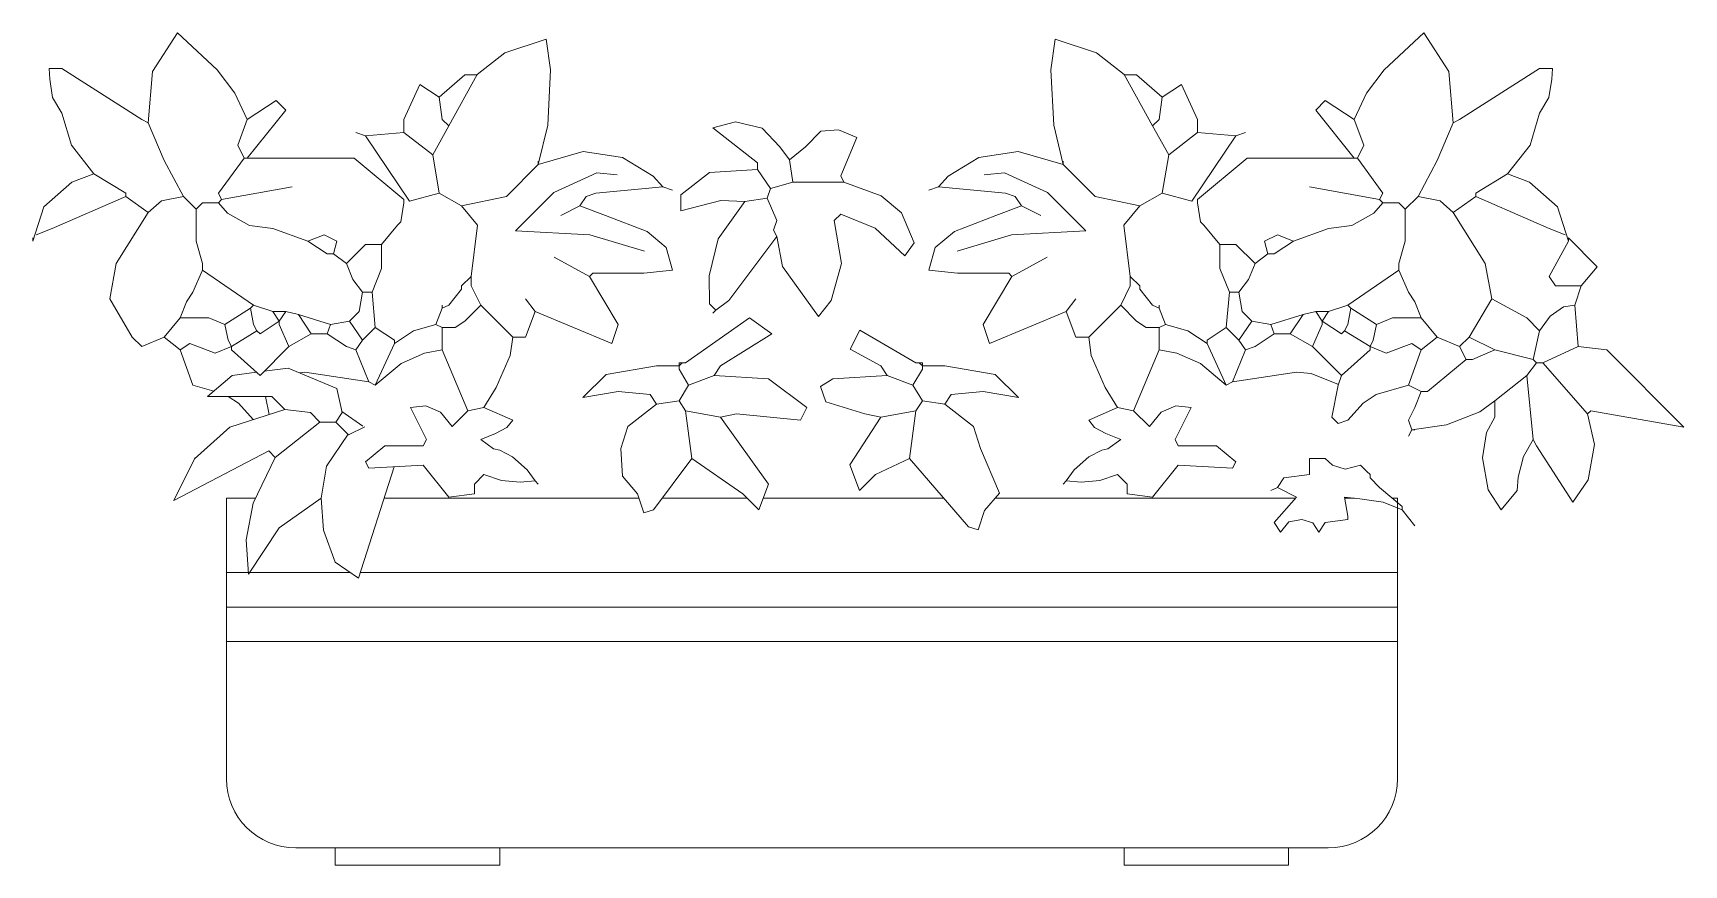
# Model space of a CAD drawing. Header units: inches. Extents: x 342 to 2540, y 601 to 2289.
# Drawn here: x 1914.9 to 2034, y 1066.3 to 1126.3 of the extents above; entities that cross this region are included whole.
import ezdxf

# ---------------------------------------------------------------- set-up
doc = ezdxf.new("R2010")
doc.units = ezdxf.units.IN
doc.header["$MEASUREMENT"] = 0
doc.layers.add('A-FURN', color=8, linetype='Continuous', lineweight=18)

msp = doc.modelspace()

# ---------------------------------------------------------------- linework, layer by layer
at = {"layer": 'A-FURN'}
for p, q in [((1923.52, 1123.51), (1925.32, 1126.29)), ((1925.32, 1126.29), (1928.18, 1123.62)), ((1948.94, 1124.85), (1951.91, 1125.84)), ((1951.91, 1125.84), (1952.23, 1123.62)), ((1988.64, 1125.84), (1988.32, 1123.62)), ((1991.61, 1124.85), (1988.64, 1125.84)), ((2015.23, 1126.29), (2012.37, 1123.62)), ((2017.03, 1123.51), (2015.23, 1126.29)), ((1946.93, 1123.29), (1948.94, 1124.85)), ((1993.62, 1123.29), (1991.61, 1124.85)), ((1916.05, 1123.73), (1916.97, 1123.73)), ((1916.1, 1122.96), (1916.05, 1123.73)), ((1916.97, 1123.73), (1922.74, 1120.04)), ((1923.2, 1119.81), (1923.52, 1123.51)), ((1928.18, 1123.62), (1929.45, 1121.96)), ((1944.19, 1121.65), (1946.04, 1123.27)), ((1944.88, 1119.58), (1946.93, 1123.29)), ((1946.04, 1123.27), (1946.96, 1123.27)), ((1952.23, 1123.62), (1952.02, 1119.63)), ((1988.32, 1123.62), (1988.53, 1119.63)), ((1994.51, 1123.27), (1993.59, 1123.27)), ((1995.66, 1119.58), (1993.62, 1123.29)), ((1996.36, 1121.65), (1994.51, 1123.27)), ((2012.37, 1123.62), (2011.1, 1121.96)), ((2017.35, 1119.81), (2017.03, 1123.51)), ((2023.58, 1123.73), (2017.81, 1120.04)), ((2024.5, 1123.73), (2023.58, 1123.73)), ((2024.45, 1122.96), (2024.5, 1123.73)), ((1916.31, 1121.63), (1916.1, 1122.96)), ((1929.45, 1121.96), (1930.35, 1120.04)), ((1942.81, 1122.58), (1941.65, 1120.04)), ((1944.19, 1121.65), (1942.81, 1122.58)), ((1996.36, 1121.65), (1997.74, 1122.58)), ((1997.74, 1122.58), (1998.89, 1120.04)), ((2011.1, 1121.96), (2010.2, 1120.04)), ((2024.24, 1121.63), (2024.45, 1122.96)), ((1916.97, 1120.5), (1916.31, 1121.63)), ((1930.35, 1120.04), (1932.43, 1121.42)), ((1932.43, 1121.42), (1933.12, 1120.73)), ((1944.19, 1121.65), (1944.42, 1120.04)), ((1996.36, 1121.65), (1996.13, 1120.04)), ((2008.12, 1121.42), (2007.43, 1120.73)), ((2010.2, 1120.04), (2008.12, 1121.42)), ((2023.58, 1120.5), (2024.24, 1121.63)), ((1916.97, 1120.5), (1917.66, 1118.19)), ((1922.74, 1120.04), (1923.2, 1119.81)), ((1924.36, 1117.08), (1923.2, 1119.81)), ((1930.35, 1120.04), (1929.66, 1118.19)), ((1933.12, 1120.73), (1930.35, 1117.27)), ((1941.65, 1120.04), (1941.65, 1119.12)), ((1944.88, 1119.58), (1943.73, 1117.5)), ((1944.42, 1120.04), (1944.88, 1119.58)), ((1952.02, 1119.63), (1951.34, 1116.81)), ((1965.58, 1119.87), (1963.93, 1119.45)), ((1967.49, 1119.43), (1965.58, 1119.87)), ((1988.53, 1119.63), (1989.2, 1116.81)), ((1996.13, 1120.04), (1995.66, 1119.58)), ((1995.66, 1119.58), (1996.82, 1117.5)), ((1998.89, 1120.04), (1998.89, 1119.12)), ((2007.43, 1120.73), (2010.2, 1117.27)), ((2010.2, 1120.04), (2010.89, 1118.19)), ((2016.18, 1117.08), (2017.35, 1119.81)), ((2017.81, 1120.04), (2017.35, 1119.81)), ((2023.58, 1120.5), (2022.89, 1118.19)), ((1938.89, 1118.88), (1938.19, 1119.12)), ((1941.65, 1119.12), (1938.89, 1118.88)), ((1938.89, 1118.88), (1942.05, 1114.15)), ((1941.65, 1119.12), (1943.73, 1117.5)), ((1963.93, 1119.45), (1967.16, 1116.91)), ((1968.78, 1118.07), (1967.49, 1119.43)), ((1971.73, 1119.2), (1970.62, 1118.07)), ((1973, 1119.31), (1971.73, 1119.2)), ((1974.32, 1118.76), (1973, 1119.31)), ((1974.32, 1118.76), (1973.16, 1115.99)), ((1998.89, 1119.12), (1996.82, 1117.5)), ((2001.66, 1118.88), (1998.5, 1114.15)), ((1998.89, 1119.12), (2001.66, 1118.88)), ((2001.66, 1118.88), (2002.35, 1119.12)), ((1917.66, 1118.19), (1919.28, 1116.12)), ((1930.12, 1117.27), (1928.27, 1114.73)), ((1929.66, 1118.19), (1930.12, 1117.27)), ((1930.12, 1117.27), (1930.35, 1117.27)), ((1930.35, 1117.27), (1930.58, 1117.27)), ((1938.06, 1117.27), (1930.58, 1117.27)), ((1941.65, 1114.27), (1938.06, 1117.27)), ((1943.73, 1117.5), (1944.19, 1114.73)), ((1954.57, 1117.73), (1951.34, 1116.81)), ((1954.57, 1117.73), (1957.42, 1117.3)), ((1957.42, 1117.3), (1959.64, 1115.97)), ((1969.47, 1117.14), (1968.78, 1118.07)), ((1970.62, 1118.07), (1969.47, 1117.14)), ((1983.13, 1117.3), (1980.91, 1115.97)), ((1985.97, 1117.73), (1983.13, 1117.3)), ((1985.97, 1117.73), (1989.2, 1116.81)), ((1996.82, 1117.5), (1996.36, 1114.73)), ((1998.89, 1114.27), (2002.49, 1117.27)), ((2002.49, 1117.27), (2009.97, 1117.27)), ((2010.2, 1117.27), (2009.97, 1117.27)), ((2010.43, 1117.27), (2010.2, 1117.27)), ((2010.89, 1118.19), (2010.43, 1117.27)), ((2010.43, 1117.27), (2012.27, 1114.73)), ((2022.89, 1118.19), (2021.27, 1116.12)), ((1917.69, 1115.52), (1919.28, 1116.12)), ((1919.28, 1116.12), (1921.58, 1114.73)), ((1925.74, 1114.5), (1924.36, 1117.08)), ((1951.34, 1116.81), (1949.04, 1114.5)), ((1951.34, 1116.81), (1951.34, 1117.04)), ((1952.47, 1114.77), (1955.57, 1116.2)), ((1955.57, 1116.2), (1957.03, 1116.05)), ((1963.7, 1116.22), (1961.63, 1114.61)), ((1967.16, 1116.45), (1963.7, 1116.22)), ((1967.16, 1116.91), (1967.16, 1116.45)), ((1967.16, 1116.45), (1968.09, 1115.07)), ((1969.47, 1117.14), (1969.7, 1115.53)), ((1973.16, 1115.99), (1973.39, 1115.53)), ((1984.98, 1116.2), (1983.52, 1116.05)), ((1988.08, 1114.77), (1984.98, 1116.2)), ((1989.2, 1116.81), (1989.2, 1117.04)), ((1989.2, 1116.81), (1991.51, 1114.5)), ((2014.81, 1114.5), (2016.18, 1117.08)), ((2021.27, 1116.12), (2018.97, 1114.73)), ((2022.86, 1115.52), (2021.27, 1116.12)), ((1915.68, 1113.75), (1917.69, 1115.52)), ((1928.5, 1114.27), (1933.58, 1115.19)), ((1960.34, 1115.19), (1955.5, 1114.73)), ((1959.64, 1115.97), (1960.34, 1115.19)), ((1960.34, 1115.19), (1961.03, 1114.96)), ((1968.09, 1115.07), (1967.86, 1114.37)), ((1969.7, 1115.53), (1968.09, 1115.07)), ((1969.7, 1115.53), (1973.39, 1115.53)), ((1976.07, 1114.54), (1973.39, 1115.53)), ((1980.21, 1115.19), (1979.51, 1114.96)), ((1980.91, 1115.97), (1980.21, 1115.19)), ((1980.21, 1115.19), (1985.05, 1114.73)), ((2012.04, 1114.27), (2006.97, 1115.19)), ((2024.87, 1113.75), (2022.86, 1115.52)), ((1914.89, 1111.27), (1915.68, 1113.75)), ((1921.58, 1114.5), (1916.28, 1112.19)), ((1921.58, 1114.73), (1921.58, 1114.5)), ((1921.58, 1114.5), (1923.2, 1113.35)), ((1923.2, 1113.35), (1924.15, 1114.19)), ((1924.15, 1114.19), (1925.74, 1114.5)), ((1925.74, 1114.5), (1926.66, 1113.58)), ((1927.12, 1114.04), (1926.66, 1113.58)), ((1928.27, 1114.04), (1927.12, 1114.04)), ((1928.27, 1114.73), (1928.5, 1114.27)), ((1928.5, 1114.27), (1928.27, 1114.04)), ((1928.92, 1113.3), (1928.27, 1114.04)), ((1941.65, 1114.04), (1941.42, 1112.66)), ((1941.65, 1114.04), (1941.65, 1114.27)), ((1944.19, 1114.73), (1942.05, 1114.15)), ((1945.81, 1113.81), (1944.19, 1114.73)), ((1949.04, 1114.5), (1945.81, 1113.81)), ((1945.81, 1113.81), (1946.96, 1112.42)), ((1949.7, 1112.02), (1952.47, 1114.77)), ((1954.34, 1113.81), (1952.96, 1113.12)), ((1954.8, 1114.5), (1954.34, 1113.81)), ((1954.34, 1113.81), (1956.19, 1113.12)), ((1955.5, 1114.73), (1954.8, 1114.5)), ((1961.63, 1114.61), (1961.63, 1113.45)), ((1964.52, 1114.21), (1961.63, 1113.45)), ((1966.24, 1114.14), (1964.31, 1111.43)), ((1966.24, 1114.14), (1964.52, 1114.21)), ((1967.86, 1114.37), (1966.24, 1114.14)), ((1967.86, 1114.37), (1968.55, 1112.76)), ((1977.55, 1113.32), (1976.07, 1114.54)), ((1986.2, 1113.81), (1984.36, 1113.12)), ((1985.05, 1114.73), (1985.74, 1114.5)), ((1985.74, 1114.5), (1986.2, 1113.81)), ((1986.2, 1113.81), (1987.59, 1113.12)), ((1990.84, 1112.02), (1988.08, 1114.77)), ((1991.51, 1114.5), (1994.74, 1113.81)), ((1994.74, 1113.81), (1993.59, 1112.42)), ((1994.74, 1113.81), (1996.36, 1114.73)), ((1996.36, 1114.73), (1998.5, 1114.15)), ((1998.89, 1114.04), (1998.89, 1114.27)), ((1998.89, 1114.04), (1999.12, 1112.66)), ((2011.63, 1113.3), (2012.27, 1114.04)), ((2012.27, 1114.73), (2012.04, 1114.27)), ((2012.04, 1114.27), (2012.27, 1114.04)), ((2012.27, 1114.04), (2013.43, 1114.04)), ((2013.43, 1114.04), (2013.89, 1113.58)), ((2014.81, 1114.5), (2013.89, 1113.58)), ((2016.4, 1114.19), (2014.81, 1114.5)), ((2017.35, 1113.35), (2016.4, 1114.19)), ((2018.97, 1114.5), (2017.35, 1113.35)), ((2018.97, 1114.73), (2018.97, 1114.5)), ((2018.97, 1114.5), (2024.27, 1112.19)), ((2025.66, 1111.27), (2024.87, 1113.75)), ((1923.2, 1113.35), (1920.89, 1109.66)), ((1926.66, 1113.58), (1926.66, 1111.27)), ((1930.51, 1112.41), (1928.92, 1113.3)), ((1932.2, 1112.19), (1930.51, 1112.41)), ((1941.19, 1112.42), (1940.04, 1111.04)), ((1941.42, 1112.66), (1941.19, 1112.42)), ((1946.5, 1108.73), (1946.96, 1112.42)), ((1956.19, 1113.12), (1959.19, 1111.96)), ((1968.55, 1112.76), (1968.32, 1112.07)), ((1973.16, 1113.22), (1972.7, 1112.76)), ((1973.21, 1109.66), (1972.7, 1112.76)), ((1973.16, 1113.22), (1975.65, 1112.21)), ((1978.47, 1111.14), (1977.55, 1113.32)), ((1984.36, 1113.12), (1981.36, 1111.96)), ((1994.05, 1108.73), (1993.59, 1112.42)), ((1999.12, 1112.66), (1999.35, 1112.42)), ((1999.35, 1112.42), (2000.51, 1111.04)), ((2008.35, 1112.19), (2010.04, 1112.41)), ((2010.04, 1112.41), (2011.63, 1113.3)), ((2013.89, 1113.58), (2013.89, 1111.27)), ((2017.35, 1113.35), (2019.66, 1109.66)), ((1914.89, 1111.5), (1914.89, 1111.27)), ((1916.28, 1112.19), (1915.12, 1111.73)), ((1926.66, 1111.27), (1927.12, 1109.66)), ((1932.2, 1112.19), (1934.73, 1111.27)), ((1934.73, 1111.27), (1935.89, 1111.73)), ((1934.73, 1111.27), (1936.12, 1110.35)), ((1935.89, 1111.73), (1936.81, 1111.27)), ((1936.81, 1111.27), (1936.58, 1110.35)), ((1955.05, 1111.73), (1949.7, 1112.02)), ((1959, 1110.55), (1955.05, 1111.73)), ((1959.19, 1111.96), (1960.57, 1110.81)), ((1964.31, 1111.43), (1963.68, 1108.77)), ((1968.55, 1111.61), (1965.09, 1106.99)), ((1968.32, 1112.07), (1968.55, 1111.61)), ((1968.55, 1111.61), (1968.97, 1109.44)), ((1975.65, 1112.21), (1977.78, 1110.22)), ((1981.36, 1111.96), (1979.98, 1110.81)), ((1981.55, 1110.55), (1985.49, 1111.73)), ((1985.49, 1111.73), (1990.84, 1112.02)), ((2004.66, 1111.73), (2003.74, 1111.27)), ((2003.74, 1111.27), (2003.97, 1110.35)), ((2005.82, 1111.27), (2004.43, 1110.35)), ((2005.82, 1111.27), (2004.66, 1111.73)), ((2008.35, 1112.19), (2005.82, 1111.27)), ((2013.89, 1111.27), (2013.43, 1109.66)), ((2024.27, 1112.19), (2025.42, 1111.73)), ((2025.66, 1111.27), (2024.27, 1108.73)), ((2025.66, 1111.5), (2027.73, 1109.43)), ((2025.66, 1111.5), (2025.66, 1111.27)), ((1936.12, 1110.35), (1936.58, 1110.35)), ((1936.58, 1110.35), (1937.5, 1109.66)), ((1938.89, 1111.04), (1937.5, 1109.66)), ((1940.04, 1111.04), (1938.89, 1111.04)), ((1940.04, 1111.04), (1940.04, 1109.31)), ((1955.04, 1108.73), (1952.5, 1110.12)), ((1961.03, 1109.19), (1960.57, 1110.81)), ((1977.78, 1110.22), (1978.47, 1111.14)), ((1979.51, 1109.19), (1979.98, 1110.81)), ((1985.51, 1108.73), (1988.05, 1110.12)), ((2000.51, 1111.04), (2000.5, 1109.31)), ((2000.51, 1111.04), (2001.66, 1111.04)), ((2001.66, 1111.04), (2003.05, 1109.66)), ((2003.97, 1110.35), (2003.05, 1109.66)), ((2004.43, 1110.35), (2003.97, 1110.35)), ((1920.89, 1109.66), (1920.43, 1107.12)), ((1927.12, 1109.19), (1926.43, 1107.58)), ((1927.12, 1109.66), (1927.12, 1109.19)), ((1927.12, 1109.19), (1930.81, 1106.66)), ((1937.5, 1109.66), (1937.96, 1108.5)), ((1940.04, 1109.31), (1939.35, 1107.58)), ((1955.04, 1108.73), (1955.27, 1108.96)), ((1955.27, 1108.96), (1958.96, 1108.96)), ((1958.96, 1108.96), (1961.03, 1109.19)), ((1968.97, 1109.44), (1971.55, 1105.84)), ((1972.47, 1106.99), (1973.21, 1109.66)), ((1981.59, 1108.96), (1979.51, 1109.19)), ((1985.28, 1108.96), (1981.59, 1108.96)), ((1985.51, 1108.73), (1985.28, 1108.96)), ((2000.5, 1109.31), (2001.2, 1107.58)), ((2003.05, 1109.66), (2002.58, 1108.5)), ((2013.43, 1109.19), (2009.74, 1106.66)), ((2013.43, 1109.66), (2013.43, 1109.19)), ((2013.43, 1109.19), (2014.12, 1107.58)), ((2019.66, 1109.66), (2020.12, 1107.12)), ((2027.73, 1109.43), (2026.58, 1108.04)), ((1937.96, 1108.5), (1938.66, 1107.58)), ((1945.81, 1107.81), (1944.88, 1106.66)), ((1946.5, 1108.73), (1945.81, 1108.04)), ((1945.81, 1108.04), (1945.81, 1107.81)), ((1946.5, 1108.73), (1946.5, 1108.04)), ((1946.5, 1108.04), (1947.19, 1106.66)), ((1955.04, 1108.73), (1957.11, 1105.27)), ((1963.68, 1108.77), (1963.7, 1106.76)), ((1985.51, 1108.73), (1983.44, 1105.27)), ((1994.05, 1108.04), (1993.36, 1106.66)), ((1994.05, 1108.73), (1994.74, 1108.04)), ((1994.05, 1108.73), (1994.05, 1108.04)), ((1994.74, 1108.04), (1994.74, 1107.81)), ((1994.74, 1107.81), (1995.66, 1106.66)), ((2002.58, 1108.5), (2001.89, 1107.58)), ((2024.27, 1108.73), (2024.73, 1108.04)), ((2024.73, 1108.04), (2026.58, 1108.04)), ((2026.58, 1108.04), (2026.12, 1106.66)), ((1920.43, 1107.12), (1922.04, 1104.35)), ((1925.97, 1106.89), (1925.51, 1105.73)), ((1926.43, 1107.58), (1925.97, 1106.89)), ((1930.81, 1106.66), (1930.58, 1106.43)), ((1930.81, 1106.66), (1932.2, 1106.2)), ((1938.66, 1107.58), (1938.43, 1106.2)), ((1938.66, 1107.58), (1939.35, 1107.58)), ((1939.35, 1107.58), (1939.58, 1105.04)), ((1944.88, 1106.66), (1944.42, 1106.43)), ((1944.42, 1106.66), (1944.42, 1106.43)), ((1947.19, 1106.66), (1946.04, 1105.5)), ((1947.19, 1106.66), (1949.5, 1104.35)), ((1951.11, 1106.2), (1950.42, 1107.12)), ((1963.7, 1106.76), (1964.16, 1106.3)), ((1965.09, 1106.99), (1964.16, 1106.3)), ((1971.55, 1105.84), (1972.47, 1106.99)), ((1989.43, 1106.2), (1990.13, 1107.12)), ((1993.36, 1106.66), (1991.05, 1104.35)), ((1993.36, 1106.66), (1994.51, 1105.5)), ((1995.66, 1106.66), (1996.13, 1106.43)), ((1996.13, 1106.66), (1996.13, 1106.43)), ((2001.2, 1107.58), (2000.97, 1105.04)), ((2001.89, 1107.58), (2001.2, 1107.58)), ((2001.89, 1107.58), (2002.12, 1106.2)), ((2009.74, 1106.66), (2008.35, 1106.2)), ((2009.74, 1106.66), (2009.97, 1106.43)), ((2014.12, 1107.58), (2014.58, 1106.89)), ((2014.58, 1106.89), (2015.04, 1105.73)), ((2020.12, 1107.12), (2018.5, 1104.35)), ((2020.12, 1107.12), (2022.66, 1105.73)), ((2024.34, 1105.87), (2025.29, 1106.53)), ((2025.29, 1106.53), (2026.12, 1106.66)), ((2026.12, 1106.66), (2026.35, 1103.66)), ((1925.51, 1105.73), (1924.35, 1104.35)), ((1925.51, 1105.73), (1927.58, 1105.73)), ((1927.58, 1105.73), (1928.74, 1105.27)), ((1930.58, 1106.43), (1928.74, 1105.27)), ((1928.74, 1105.27), (1928.97, 1104.12)), ((1930.58, 1106.43), (1930.81, 1105.27)), ((1930.81, 1105.27), (1931.04, 1104.81)), ((1932.66, 1105.5), (1931.27, 1104.58)), ((1932.2, 1106.2), (1933.12, 1106.2)), ((1932.2, 1106.2), (1932.66, 1105.5)), ((1933.12, 1106.2), (1932.66, 1105.5)), ((1932.66, 1105.5), (1932.66, 1105.27)), ((1932.66, 1105.27), (1933.35, 1103.66)), ((1933.12, 1106.2), (1934.04, 1105.97)), ((1934.04, 1105.97), (1936.35, 1105.27)), ((1934.04, 1105.97), (1934.96, 1104.58)), ((1936.35, 1105.27), (1936.12, 1104.58)), ((1937.73, 1105.5), (1936.35, 1105.27)), ((1938.43, 1106.2), (1937.73, 1105.5)), ((1937.73, 1105.5), (1938.66, 1104.12)), ((1943.96, 1105.27), (1942.35, 1104.81)), ((1944.42, 1106.43), (1943.96, 1105.27)), ((1943.96, 1105.27), (1944.42, 1105.04)), ((1946.04, 1105.5), (1945.35, 1105.04)), ((1951.11, 1106.2), (1950.42, 1104.35)), ((1951.11, 1106.2), (1956.65, 1103.89)), ((1956.65, 1103.89), (1957.11, 1105.27)), ((1966.57, 1105.73), (1961.96, 1102.5)), ((1964.16, 1106.3), (1963.93, 1106.07)), ((1966.57, 1105.73), (1968.19, 1104.58)), ((1983.9, 1103.89), (1983.44, 1105.27)), ((1989.43, 1106.2), (1983.9, 1103.89)), ((1989.43, 1106.2), (1990.13, 1104.35)), ((1994.51, 1105.5), (1995.2, 1105.04)), ((1996.13, 1106.43), (1996.59, 1105.27)), ((1996.59, 1105.27), (1996.13, 1105.04)), ((1996.59, 1105.27), (1998.2, 1104.81)), ((2002.82, 1105.5), (2001.89, 1104.12)), ((2002.12, 1106.2), (2002.82, 1105.5)), ((2002.82, 1105.5), (2004.2, 1105.27)), ((2006.51, 1105.97), (2004.2, 1105.27)), ((2004.2, 1105.27), (2004.43, 1104.58)), ((2006.51, 1105.97), (2005.58, 1104.58)), ((2007.43, 1106.2), (2006.51, 1105.97)), ((2007.89, 1105.27), (2007.2, 1103.66)), ((2007.43, 1106.2), (2007.89, 1105.5)), ((2008.35, 1106.2), (2007.43, 1106.2)), ((2008.35, 1106.2), (2007.89, 1105.5)), ((2007.89, 1105.5), (2009.28, 1104.58)), ((2007.89, 1105.5), (2007.89, 1105.27)), ((2009.74, 1105.27), (2009.51, 1104.81)), ((2009.97, 1106.43), (2009.74, 1105.27)), ((2009.97, 1106.43), (2011.81, 1105.27)), ((2011.81, 1105.27), (2011.58, 1104.12)), ((2012.97, 1105.73), (2011.81, 1105.27)), ((2015.04, 1105.73), (2012.97, 1105.73)), ((2015.04, 1105.73), (2016.2, 1104.35)), ((2022.66, 1105.73), (2023.58, 1104.81)), ((2023.58, 1104.81), (2024.34, 1105.87)), ((1922.04, 1104.35), (1922.74, 1103.66)), ((1924.35, 1104.35), (1922.74, 1103.66)), ((1924.35, 1104.35), (1925.51, 1103.43)), ((1928.97, 1104.12), (1929.2, 1103.66)), ((1931.04, 1104.81), (1929.2, 1103.66)), ((1931.27, 1104.58), (1931.04, 1104.81)), ((1934.96, 1104.58), (1933.35, 1103.66)), ((1934.96, 1104.58), (1936.12, 1104.58)), ((1936.12, 1104.58), (1937.5, 1103.66)), ((1938.66, 1104.12), (1938.19, 1103.43)), ((1939.58, 1105.04), (1938.66, 1104.12)), ((1939.58, 1105.04), (1940.96, 1104.12)), ((1942.35, 1104.81), (1940.96, 1103.89)), ((1940.96, 1104.12), (1940.96, 1103.89)), ((1944.42, 1105.04), (1944.42, 1103.43)), ((1945.35, 1105.04), (1944.42, 1105.04)), ((1949.32, 1103.03), (1949.5, 1104.35)), ((1950.42, 1104.35), (1949.5, 1104.35)), ((1968.19, 1104.58), (1964.49, 1102.27)), ((1974.53, 1104.84), (1973.85, 1103.48)), ((1974.53, 1104.84), (1978.59, 1102.5)), ((1990.13, 1104.35), (1991.05, 1104.35)), ((1991.22, 1103.03), (1991.05, 1104.35)), ((1995.2, 1105.04), (1996.13, 1105.04)), ((1996.13, 1105.04), (1996.13, 1103.43)), ((1998.2, 1104.81), (1999.59, 1103.89)), ((2000.97, 1105.04), (1999.59, 1104.12)), ((1999.59, 1104.12), (1999.59, 1103.89)), ((2000.97, 1105.04), (2001.89, 1104.12)), ((2001.89, 1104.12), (2002.35, 1103.43)), ((2004.43, 1104.58), (2003.05, 1103.66)), ((2005.58, 1104.58), (2004.43, 1104.58)), ((2005.58, 1104.58), (2007.2, 1103.66)), ((2009.28, 1104.58), (2009.51, 1104.81)), ((2009.51, 1104.81), (2011.35, 1103.66)), ((2011.58, 1104.12), (2011.35, 1103.66)), ((2016.2, 1104.35), (2015.04, 1103.43)), ((2016.2, 1104.35), (2017.81, 1103.66)), ((2018.5, 1104.35), (2017.81, 1103.66)), ((2018.5, 1104.35), (2020.35, 1103.43)), ((2023.58, 1104.81), (2023.12, 1102.73)), ((1926.2, 1103.89), (1925.51, 1103.43)), ((1925.51, 1103.43), (1926.43, 1100.89)), ((1928.04, 1103.2), (1926.2, 1103.89)), ((1929.2, 1103.66), (1928.04, 1103.2)), ((1929.2, 1103.66), (1929.2, 1103.43)), ((1929.2, 1103.43), (1931.27, 1101.58)), ((1933.35, 1103.66), (1931.27, 1101.58)), ((1937.5, 1103.66), (1938.19, 1103.43)), ((1938.19, 1103.43), (1939.12, 1101.12)), ((1940.96, 1103.89), (1939.58, 1100.89)), ((1941.44, 1102.45), (1943.14, 1103.2)), ((1943.14, 1103.2), (1944.42, 1103.43)), ((1944.42, 1103.43), (1946.27, 1099.04)), ((1948.31, 1100.72), (1949.32, 1103.03)), ((1973.85, 1103.48), (1976.05, 1102.27)), ((1992.24, 1100.72), (1991.22, 1103.03)), ((1996.13, 1103.43), (1994.28, 1099.04)), ((1997.41, 1103.2), (1996.13, 1103.43)), ((1999.11, 1102.45), (1997.41, 1103.2)), ((1999.59, 1103.89), (2000.97, 1100.89)), ((2002.35, 1103.43), (2001.43, 1101.12)), ((2003.05, 1103.66), (2002.35, 1103.43)), ((2007.2, 1103.66), (2009.28, 1101.58)), ((2011.35, 1103.43), (2009.28, 1101.58)), ((2011.35, 1103.66), (2012.51, 1103.2)), ((2011.35, 1103.66), (2011.35, 1103.43)), ((2012.51, 1103.2), (2014.35, 1103.89)), ((2015.04, 1103.43), (2014.12, 1100.89)), ((2014.35, 1103.89), (2015.04, 1103.43)), ((2017.81, 1103.66), (2018.27, 1102.73)), ((2020.35, 1103.43), (2018.73, 1102.73)), ((2020.35, 1103.43), (2023.12, 1102.73)), ((2026.35, 1103.66), (2023.81, 1102.5)), ((2026.35, 1103.66), (2028.42, 1103.43)), ((2028.42, 1103.43), (2033.99, 1097.86)), ((1931.01, 1101.81), (1929.25, 1101.58)), ((1933.31, 1102.11), (1931.58, 1101.89)), ((1936.81, 1100.65), (1933.31, 1102.11)), ((1934.5, 1101.81), (1934.11, 1101.78)), ((1939.12, 1101.12), (1934.5, 1101.81)), ((1939.58, 1100.89), (1941.44, 1102.45)), ((1956.25, 1101.65), (1959.88, 1102.27)), ((1961.5, 1102.27), (1959.88, 1102.27)), ((1961.73, 1102.5), (1961.5, 1102.27)), ((1961.5, 1102.5), (1961.5, 1102.27)), ((1961.5, 1102.5), (1961.73, 1102.5)), ((1961.5, 1102.27), (1961.5, 1102.04)), ((1961.5, 1102.04), (1962.19, 1100.89)), ((1961.73, 1102.5), (1961.96, 1102.5)), ((1964.49, 1102.27), (1964.03, 1101.58)), ((1976.05, 1102.27), (1976.52, 1101.58)), ((1979.05, 1102.04), (1978.36, 1100.89)), ((1978.82, 1102.5), (1978.59, 1102.5)), ((1978.82, 1102.5), (1979.05, 1102.27)), ((1979.05, 1102.5), (1978.82, 1102.5)), ((1979.05, 1102.5), (1979.05, 1102.27)), ((1979.05, 1102.27), (1980.67, 1102.27)), ((1979.05, 1102.27), (1979.05, 1102.04)), ((1984.3, 1101.65), (1980.67, 1102.27)), ((2000.97, 1100.89), (1999.11, 1102.45)), ((2001.43, 1101.12), (2006.05, 1101.81)), ((2006.05, 1101.81), (2007.09, 1101.72)), ((2007.09, 1101.72), (2009.06, 1100.94)), ((2018.27, 1102.73), (2015.5, 1100.43)), ((2018.73, 1102.73), (2018.27, 1102.73)), ((2023.35, 1102.5), (2022.66, 1101.58)), ((2023.12, 1102.73), (2023.35, 1102.5)), ((2023.81, 1102.5), (2023.35, 1102.5)), ((2023.81, 1102.5), (2027.04, 1098.81)), ((1927.93, 1100.45), (1926.43, 1100.89)), ((1929.25, 1101.58), (1927.47, 1100.06)), ((1936.81, 1100.65), (1937.2, 1098.9)), ((1939.12, 1101.12), (1939.58, 1100.89)), ((1947.42, 1099.27), (1948.31, 1100.72)), ((1954.56, 1099.98), (1956.25, 1101.65)), ((1962.19, 1100.89), (1961.5, 1099.74)), ((1964.03, 1101.58), (1962.19, 1100.89)), ((1964.03, 1101.58), (1967.96, 1101.35)), ((1967.96, 1101.35), (1970.72, 1099.27)), ((1971.7, 1100.79), (1972.59, 1101.35)), ((1972.08, 1099.69), (1971.7, 1100.79)), ((1976.52, 1101.58), (1972.59, 1101.35)), ((1976.52, 1101.58), (1978.36, 1100.89)), ((1978.36, 1100.89), (1979.05, 1099.74)), ((1985.99, 1099.98), (1984.3, 1101.65)), ((1993.13, 1099.27), (1992.24, 1100.72)), ((2001.43, 1101.12), (2000.97, 1100.89)), ((2009.04, 1100.89), (2008.58, 1098.58)), ((2009.28, 1101.58), (2009.04, 1100.89)), ((2011.78, 1100.2), (2014.12, 1100.89)), ((2014.12, 1100.89), (2015.04, 1100.43)), ((2022.66, 1101.58), (2020.35, 1099.74)), ((2022.66, 1101.58), (2023.12, 1096.97)), ((1927.47, 1100.06), (1932.13, 1100.06)), ((1929.71, 1099.58), (1928.98, 1100.06)), ((1930.77, 1098.4), (1929.71, 1099.58)), ((1931.67, 1100.06), (1931.93, 1098.77)), ((1932.13, 1100.06), (1933.05, 1099.13)), ((1943.22, 1099.38), (1942.12, 1099.27)), ((1944.28, 1098.94), (1943.22, 1099.38)), ((1957.11, 1100.43), (1954.56, 1099.98)), ((1957.11, 1100.43), (1959.42, 1100.2)), ((1959.88, 1099.5), (1957.8, 1097.89)), ((1959.42, 1100.2), (1959.88, 1099.5)), ((1961.5, 1099.74), (1959.88, 1099.5)), ((1961.5, 1099.74), (1961.96, 1099.04)), ((1974.9, 1098.81), (1972.08, 1099.69)), ((1979.05, 1099.74), (1978.59, 1099.04)), ((1979.05, 1099.74), (1980.67, 1099.5)), ((1981.13, 1100.2), (1980.67, 1099.5)), ((1980.67, 1099.5), (1982.74, 1097.89)), ((1983.44, 1100.43), (1981.13, 1100.2)), ((1983.44, 1100.43), (1985.99, 1099.98)), ((1996.27, 1098.94), (1997.33, 1099.38)), ((1997.33, 1099.38), (1998.43, 1099.27)), ((2009.74, 1098.35), (2010.84, 1099.58)), ((2010.84, 1099.58), (2011.78, 1100.2)), ((2015.04, 1100.43), (2014.58, 1099.27)), ((2015.5, 1100.43), (2015.04, 1100.43)), ((2020.35, 1099.74), (2019.27, 1098.96)), ((2020.35, 1099.74), (2020.35, 1099.5)), ((2020.35, 1098.58), (2020.35, 1099.5)), ((1929.09, 1097.86), (1933.05, 1099.13)), ((1935.59, 1098.21), (1932.36, 1095.67)), ((1933.05, 1099.13), (1934.9, 1098.9)), ((1934.9, 1098.9), (1935.59, 1098.21)), ((1935.59, 1098.21), (1936.74, 1098.21)), ((1937.2, 1098.9), (1936.74, 1098.21)), ((1937.66, 1097.29), (1936.74, 1098.21)), ((1938.68, 1097.92), (1937.16, 1098.98)), ((1942.12, 1099.27), (1943.27, 1096.97)), ((1945.12, 1097.89), (1944.28, 1098.94)), ((1946.27, 1099.04), (1945.12, 1097.89)), ((1947.42, 1099.27), (1946.27, 1099.04)), ((1947.42, 1099.27), (1949.5, 1098.35)), ((1949.07, 1097.83), (1949.5, 1098.35)), ((1961.96, 1099.04), (1964.49, 1098.58)), ((1961.96, 1099.04), (1962.42, 1095.58)), ((1965.65, 1098.81), (1964.49, 1098.58)), ((1964.49, 1098.58), (1967.96, 1093.74)), ((1970.26, 1098.35), (1965.65, 1098.81)), ((1970.72, 1099.27), (1970.26, 1098.35)), ((1976.05, 1098.58), (1973.82, 1095.14)), ((1974.9, 1098.81), (1976.05, 1098.58)), ((1978.59, 1099.04), (1976.05, 1098.58)), ((1978.59, 1099.04), (1978.13, 1095.58)), ((1993.13, 1099.27), (1991.05, 1098.35)), ((1991.48, 1097.83), (1991.05, 1098.35)), ((1993.13, 1099.27), (1994.28, 1099.04)), ((1994.28, 1099.04), (1995.43, 1097.89)), ((1995.43, 1097.89), (1996.27, 1098.94)), ((1998.43, 1099.27), (1997.28, 1096.97)), ((2008.58, 1098.58), (2009.04, 1098.12)), ((2009.04, 1098.12), (2009.74, 1098.35)), ((2014.58, 1099.27), (2014.12, 1098.35)), ((2014.12, 1098.35), (2014.35, 1097.66)), ((2019.27, 1098.96), (2016.87, 1098.01)), ((2019.74, 1097.47), (2020.35, 1098.58)), ((2027.27, 1099.04), (2027.04, 1098.81)), ((2027.55, 1096.6), (2027.04, 1098.81)), ((2033.99, 1097.86), (2027.27, 1099.04)), ((1926.55, 1095.56), (1929.09, 1097.86)), ((1936.06, 1095.03), (1937.62, 1097.34)), ((1938.84, 1097.88), (1937.66, 1097.29)), ((1943.27, 1096.97), (1943.04, 1096.51)), ((1947.19, 1096.97), (1948.26, 1097.39)), ((1948.11, 1096.28), (1947.19, 1096.97)), ((1948.26, 1097.39), (1949.07, 1097.83)), ((1957.8, 1097.89), (1957.31, 1096.32)), ((1982.74, 1097.89), (1983.24, 1096.32)), ((1992.28, 1097.39), (1991.48, 1097.83)), ((1993.36, 1096.97), (1992.28, 1097.39)), ((1992.43, 1096.28), (1993.36, 1096.97)), ((1997.28, 1096.97), (1997.51, 1096.51)), ((2014.35, 1097.66), (2014.12, 1097.2)), ((2016.87, 1098.01), (2014.35, 1097.66)), ((2014.58, 1097.66), (2014.35, 1097.66)), ((2019.47, 1095.65), (2019.74, 1097.47)), ((2023.12, 1096.97), (2022.42, 1095.74)), ((2023.12, 1096.97), (2023.35, 1096.51)), ((1931.9, 1096.14), (1925.04, 1092.57)), ((1932.36, 1095.67), (1931.9, 1096.14)), ((1940.27, 1096.51), (1938.89, 1095.35)), ((1943.04, 1096.51), (1940.27, 1096.51)), ((1948.56, 1096.19), (1948.11, 1096.28)), ((1949.49, 1095.7), (1948.56, 1096.19)), ((1957.31, 1096.32), (1957.42, 1094.32)), ((1983.24, 1096.32), (1984.62, 1093.1)), ((1991.05, 1095.7), (1991.99, 1096.19)), ((1991.99, 1096.19), (1992.43, 1096.28)), ((1997.51, 1096.51), (2000.28, 1096.51)), ((2000.28, 1096.51), (2001.66, 1095.35)), ((2022.42, 1095.74), (2022.03, 1094.25)), ((2023.35, 1096.51), (2025.98, 1092.43)), ((2027.07, 1094.04), (2027.55, 1096.6)), ((1926.59, 1095.67), (1925.04, 1092.57)), ((1932.36, 1095.67), (1930.78, 1092.37)), ((1935.68, 1092.73), (1936.06, 1095.03)), ((1938.38, 1086.95), (1940.94, 1095)), ((1938.89, 1095.35), (1939.12, 1094.89)), ((1943.04, 1095.12), (1939.12, 1094.89)), ((1944.88, 1092.81), (1943.04, 1095.12)), ((1950.55, 1094.77), (1949.49, 1095.7)), ((1951.11, 1093.97), (1950.55, 1094.77)), ((1962.42, 1095.58), (1959.65, 1091.89)), ((1962.42, 1095.58), (1966.11, 1093.05)), ((1973.82, 1095.14), (1974.52, 1093.29)), ((1978.13, 1095.58), (1975.67, 1094.44)), ((1978.13, 1095.58), (1982.39, 1090.67)), ((1989.43, 1093.97), (1990, 1094.77)), ((1990, 1094.77), (1991.05, 1095.7)), ((1995.66, 1092.81), (1997.51, 1095.12)), ((1997.51, 1095.12), (2001.43, 1094.89)), ((2001.66, 1095.35), (2001.43, 1094.89)), ((2006.97, 1095.58), (2006.97, 1094.43)), ((2008.12, 1095.58), (2006.97, 1095.58)), ((2008.63, 1095.12), (2008.12, 1095.58)), ((2009.54, 1094.83), (2008.63, 1095.12)), ((2010.66, 1095.12), (2009.54, 1094.83)), ((2011.12, 1094.66), (2010.66, 1095.12)), ((2011.12, 1094.66), (2011.35, 1094.43)), ((2019.86, 1093.34), (2019.47, 1095.65)), ((1946.73, 1093.74), (1947.42, 1094.43)), ((1946.73, 1093.05), (1946.73, 1093.74)), ((1947.42, 1094.43), (1948.69, 1094.01)), ((1948.69, 1094.01), (1950.04, 1093.88)), ((1950.04, 1093.88), (1951.11, 1093.97)), ((1951.11, 1093.97), (1951.34, 1093.74)), ((1957.42, 1094.32), (1958.5, 1093.05)), ((1967.96, 1093.74), (1967.26, 1091.89)), ((1975.67, 1094.44), (1974.52, 1093.29)), ((1989.43, 1093.97), (1989.2, 1093.74)), ((1990.5, 1093.88), (1989.43, 1093.97)), ((1991.86, 1094.01), (1990.5, 1093.88)), ((1993.13, 1094.43), (1991.86, 1094.01)), ((1993.82, 1093.74), (1993.13, 1094.43)), ((1993.82, 1093.05), (1993.82, 1093.74)), ((2004.2, 1093.28), (2004.66, 1093.51)), ((2005.12, 1094.2), (2004.66, 1093.51)), ((2004.66, 1093.51), (2006.05, 1092.81)), ((2006.97, 1094.43), (2005.12, 1094.2)), ((2011.35, 1094.43), (2011.35, 1094.2)), ((2011.35, 1094.2), (2012.04, 1093.51)), ((2012.04, 1093.51), (2013.66, 1092.12)), ((2020.81, 1091.89), (2019.86, 1093.34)), ((2022.03, 1094.25), (2021.96, 1093.28)), ((2025.98, 1092.43), (2027.07, 1094.04)), ((1930.78, 1092.37), (1930.27, 1089.72)), ((1932.64, 1090.6), (1935.68, 1092.73)), ((1935.68, 1092.73), (1935.85, 1090.43)), ((1946.73, 1093.05), (1944.88, 1092.81)), ((1958.5, 1093.05), (1958.96, 1091.66)), ((1966.11, 1093.05), (1967.26, 1091.89)), ((1984.62, 1093.1), (1983.54, 1091.83)), ((1993.82, 1093.05), (1995.66, 1092.81)), ((2006.05, 1092.81), (2004.43, 1090.97)), ((2009.51, 1092.81), (2009.74, 1091.43)), ((2010.6, 1092.68), (2009.51, 1092.81)), ((2012.29, 1092.43), (2010.6, 1092.68)), ((2013.66, 1091.89), (2012.29, 1092.43)), ((2020.81, 1091.89), (2021.96, 1093.28)), ((1959.65, 1091.89), (1958.96, 1091.66)), ((1983.54, 1091.83), (1983.08, 1090.44)), ((2004.43, 1090.97), (2004.89, 1090.28)), ((2005.48, 1091.03), (2004.89, 1090.28)), ((2006.42, 1091.2), (2005.48, 1091.03)), ((2007.21, 1090.95), (2006.42, 1091.2)), ((2008.12, 1090.97), (2007.66, 1090.28)), ((2009.74, 1091.2), (2008.12, 1090.97)), ((2009.74, 1091.43), (2009.74, 1091.2)), ((2013.66, 1092.12), (2013.66, 1091.89)), ((2013.66, 1091.89), (2014.58, 1090.74)), ((1930.44, 1087.24), (1932.64, 1090.6)), ((1935.85, 1090.43), (1936.69, 1088.12)), ((1982.39, 1090.67), (1983.08, 1090.44)), ((2007.66, 1090.28), (2007.21, 1090.95)), ((1930.27, 1089.72), (1930.44, 1087.24)), ((1936.69, 1088.12), (1938.38, 1086.95))]:
    msp.add_line(p, q, dxfattribs=at)
at = {"layer": 'A-FURN', "ltscale": 0.05}
for p, q in [((1928.85, 1092.73), (1928.85, 1072.49)), ((1930.95, 1092.73), (1928.85, 1092.73)), ((1958.6, 1092.73), (1940.22, 1092.73)), ((1966.43, 1092.73), (1960.28, 1092.73)), ((1980.61, 1092.73), (1967.58, 1092.73)), ((2005.97, 1092.73), (1984.31, 1092.73)), ((2010.22, 1092.73), (2009.52, 1092.73)), ((2013.33, 1092.73), (2012.95, 1092.73)), ((2013.33, 1072.49), (2013.33, 1092.73)), ((1933.85, 1067.49), (2008.33, 1067.49))]:
    msp.add_line(p, q, dxfattribs=at)
at = {"layer": 'A-FURN', "color": 252}
for p, q in [((1928.85, 1087.36), (1930.43, 1087.36)), ((1930.52, 1087.36), (1937.79, 1087.36)), ((1938.51, 1087.36), (2013.33, 1087.36)), ((1928.85, 1084.87), (2013.33, 1084.87)), ((1928.85, 1082.38), (2013.33, 1082.38))]:
    msp.add_line(p, q, dxfattribs=at)
at = {"layer": 'A-FURN', "ltscale": 0.05}
for points in [[(1936.7, 1066.26), (1948.56, 1066.26), (1948.56, 1067.49), (1936.7, 1067.49)], [(2005.47, 1066.26), (1993.61, 1066.26), (1993.61, 1067.49), (2005.47, 1067.49)]]:
    msp.add_lwpolyline(points, close=True, dxfattribs=at)
at = {"layer": 'A-FURN'}
for centre, start, end in [((1938.06, 1117.27), 49.844, 89.647), ((2002.49, 1117.27), 90.353, 130.156), ((1936.81, 1100.65), 12.8043, 67.5333)]:
    msp.add_arc(centre, 0.0000288, start, end, dxfattribs=at)
at = {"layer": 'A-FURN', "ltscale": 0.05}
for centre, start, end in [((1933.85, 1072.49), 180, 270), ((2008.33, 1072.49), 270, 360)]:
    msp.add_arc(centre, 5, start, end, dxfattribs=at)

doc.saveas('drawing.dxf')
